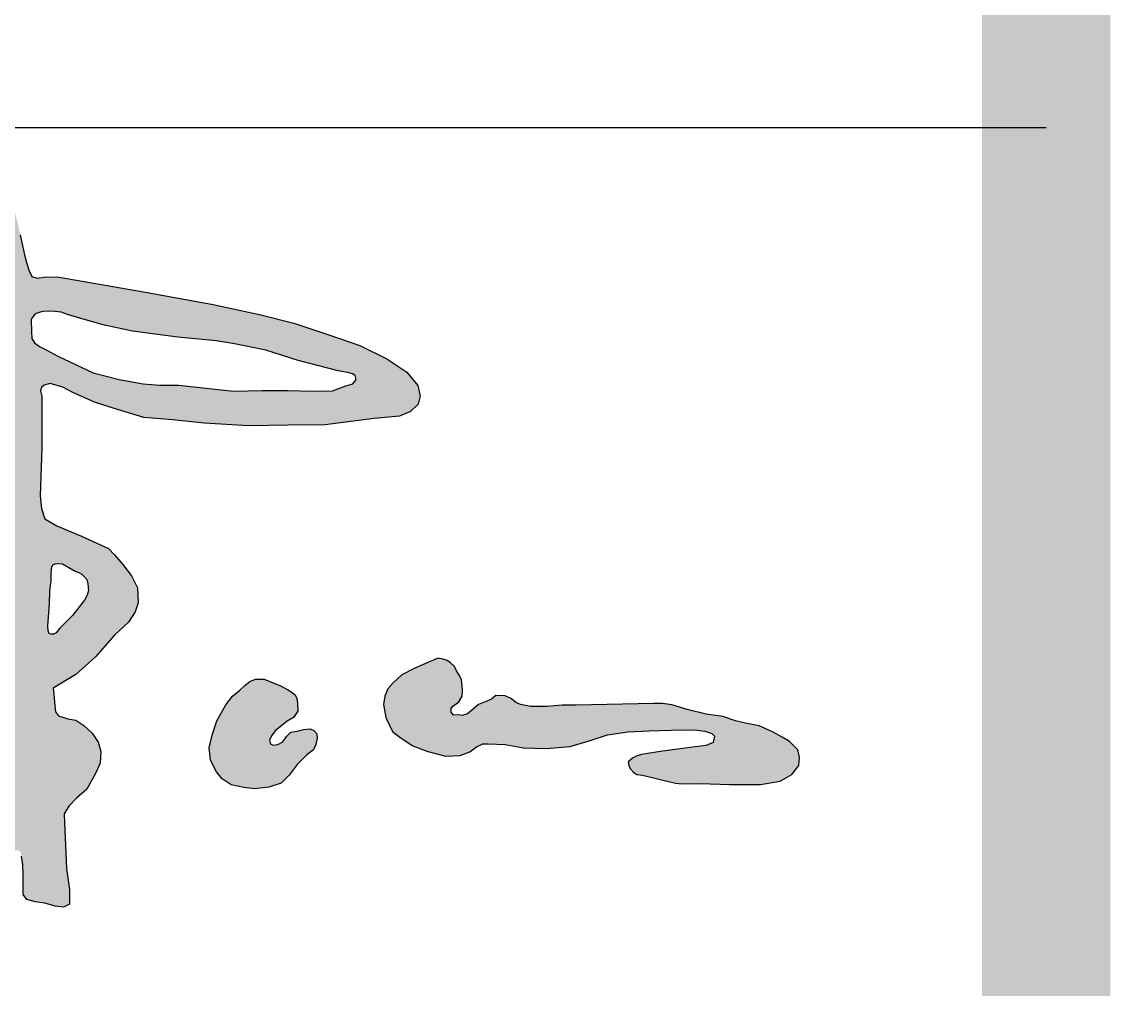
# Model space of a CAD drawing. Extents: x 1162612 to 1711260, y -157368 to 197905.
# Drawn here: x 1690946 to 1692218, y -64492 to -63361 of the extents above; entities that cross this region are included whole.
import ezdxf

# ---------------------------------------------------------------- set-up
doc = ezdxf.new("R2010")
doc.units = 0
doc.header["$LTSCALE"] = 1000
doc.header["$MEASUREMENT"] = 0
doc.layers.get('0').update_dxf_attribs({"linetype": 'CONTINUOUS'})
doc.layers.add('PUB_TITLE', color=4, linetype='CONTINUOUS')

msp = doc.modelspace()

# ---------------------------------------------------------------- hatches: boundary and pattern name
h = msp.add_hatch(color=7)
h.paths.add_polyline_path([(1690969.2, -63799.2), (1690968, -63792.6), (1690969, -63788.8), (1690972.2, -63786), (1690979.2, -63784.4), (1690994.1, -63788.4), (1691005.7, -63794.8), (1691030.9, -63806.2), (1691057.8, -63814.7), (1691088.6, -63823.9), (1691122.4, -63826.7), (1691159, -63830.7), (1691211, -63833.6), (1691257.9, -63833), (1691300.7, -63832.4), (1691357.9, -63825.2), (1691387.3, -63822.5), (1691400.4, -63817.1), (1691409.5, -63808.5), (1691411.7, -63799), (1691409, -63786.4), (1691395.9, -63771), (1691372.5, -63755.3), (1691341, -63739.8), (1691302.4, -63726.4), (1691263.8, -63713.5), (1691225.2, -63703.9), (1691169.8, -63691.7), (1691090.6, -63677.4), (1690989.8, -63660.1), (1690974.3, -63659.5), (1690963.8, -63661.1), (1690957.7, -63659.2), (1690954.6, -63652.4), (1690951.4, -63642.9), (1690949.2, -63633.9), (1690944.2, -63610.4), (1690937.9, -63583.3), (1690929.3, -63562.1), (1690918, -63544.9), (1690904.8, -63535), (1690888.6, -63528.7), (1690873.6, -63533.6), (1690862.8, -63553.1), (1690861.4, -63578.8), (1690862.9, -63612.5), (1690866.4, -63631.1), (1690873.2, -63646.8), (1690869.5, -63651.9), (1690831.9, -63650.9), (1690794.3, -63650.4), (1690721.9, -63649.4), (1690696.5, -63653), (1690663.5, -63659.6), (1690628.4, -63665.7), (1690586.7, -63675.8), (1690547, -63684), (1690515.5, -63689.6), (1690493.6, -63686.5), (1690487, -63686.5), (1690477.4, -63692.1), (1690474.3, -63707.3), (1690480.5, -63731.4), (1690493.7, -63744.1), (1690509, -63750.7), (1690516.6, -63756.8), (1690524.2, -63771), (1690543, -63795.9), (1690565.9, -63821.8), (1690604.2, -63859.9), (1690617.5, -63871.9), (1690630.4, -63878), (1690648.9, -63879.6), (1690663.4, -63879.6), (1690675.8, -63874.3), (1690675.6, -63872.7), (1690675.4, -63871.5), (1690674.5, -63868.4), (1690672.5, -63864.9), (1690667.9, -63861.9), (1690658.4, -63858.3), (1690650.1, -63853.3), (1690635.9, -63843.9), (1690621.1, -63831.2), (1690605.9, -63813.9), (1690587.6, -63792.6), (1690576.4, -63779.9), (1690565.3, -63764.1), (1690558.2, -63749.9), (1690555.1, -63742.3), (1690555.1, -63736.1), (1690557.6, -63732.4), (1690570.7, -63725.5), (1690592.5, -63721.5), (1690619.9, -63713.5), (1690643.9, -63708.4), (1690679.9, -63702.1), (1690703.4, -63695.8), (1690728.7, -63697), (1690756.1, -63695.3), (1690783, -63694.7), (1690829.8, -63693), (1690852.7, -63691.9), (1690869.8, -63690.7), (1690885.3, -63694.1), (1690895.6, -63699.3), (1690901.9, -63708.4), (1690906.4, -63721.5), (1690909.9, -63738.7), (1690912.7, -63772.9), (1690915, -63803.8), (1690915.3, -63902), (1690915, -63920.1), (1690910.8, -63923.3), (1690899.1, -63921.7), (1690879, -63920.4), (1690867.6, -63918.8), (1690855.2, -63914.4), (1690850.1, -63911.2), (1690841.1, -63910), (1690793.1, -63910), (1690750.8, -63910.7), (1690712, -63911), (1690687.2, -63909.1), (1690671.9, -63907.5), (1690665.9, -63908.1), (1690662.7, -63911.3), (1690662.4, -63922.4), (1690662.7, -63935.1), (1690665.9, -63947.2), (1690668.7, -63955.1), (1690678, -63964.7), (1690687.8, -63972.6), (1690701.5, -63977.7), (1690717.4, -63983.4), (1690736.5, -63986.2), (1690745.8, -63985.5), (1690753.8, -63984.8), (1690758.2, -63983.7), (1690761.6, -63980), (1690763.9, -63973.7), (1690765.4, -63969.2), (1690767.6, -63966), (1690775.6, -63961.9), (1690813.8, -63963.9), (1690902, -63973), (1690909.9, -63973.6), (1690915.9, -63975.2), (1690921.1, -63979.7), (1690922.5, -63988.9), (1690923.1, -64030.6), (1690926.2, -64096.6), (1690925.9, -64106.4), (1690925.1, -64114.9), (1690920.5, -64119.8), (1690904.2, -64128.8), (1690877.5, -64143.2), (1690838.2, -64167.6), (1690777.4, -64203.4), (1690763.8, -64209.6), (1690752.3, -64214.6), (1690741.7, -64214.9), (1690730, -64215.3), (1690720.4, -64214.4), (1690714.1, -64215.1), (1690706.5, -64217.4), (1690623.4, -64266.1), (1690605.8, -64275.7), (1690596.5, -64282.7), (1690592, -64292.6), (1690592, -64303.6), (1690596.5, -64316.9), (1690599.9, -64323.4), (1690614, -64326.8), (1690631, -64327.4), (1690638.1, -64326.3), (1690649.7, -64321.3), (1690671.5, -64307), (1690707.1, -64288.6), (1690736.9, -64278.7), (1690762.7, -64269.7), (1690784.8, -64258.4), (1690808.4, -64248), (1690846.9, -64233.6), (1690881.2, -64221.8), (1690902.5, -64211.9), (1690912.4, -64209.6), (1690925.5, -64206), (1690933.2, -64208.3), (1690934.6, -64219.6), (1690936.8, -64236.7), (1690935.5, -64252.1), (1690934.1, -64262), (1690926.9, -64271.5), (1690912.9, -64285.5), (1690891.2, -64303.1), (1690870.2, -64321.7), (1690867.5, -64326.7), (1690866.5, -64339), (1690865, -64348.8), (1690870.7, -64359.9), (1690879, -64365.4), (1690889.1, -64367.4), (1690897.7, -64368.7), (1690905.2, -64367.7), (1690911.7, -64366.9), (1690918.5, -64364.4), (1690922.6, -64359.6), (1690925.8, -64356.1), (1690928.3, -64348.8), (1690928.3, -64344.5), (1690929.1, -64339.8), (1690930.6, -64335.5), (1690934.9, -64331.7), (1690936.9, -64330.5), (1690940.4, -64329.5), (1690944.4, -64331.5), (1690945.7, -64336.7), (1690947.2, -64346.8), (1690947.4, -64358.4), (1690947.7, -64374.5), (1690947.7, -64381.7), (1690951.7, -64387.4), (1690961.7, -64390.2), (1690972.8, -64391.7), (1690984.9, -64395.2), (1690994.6, -64396.3), (1691001.9, -64392.9), (1691001.9, -64375.6), (1690998.3, -64351), (1690995.8, -64297.5), (1690995.4, -64287.4), (1691001.1, -64278.2), (1691009.9, -64269), (1691022, -64258.5), (1691032.4, -64239.2), (1691037.7, -64227.9), (1691038.5, -64214.2), (1691035.3, -64203.4), (1691028.4, -64193), (1691018.6, -64183.9), (1691009.3, -64177.9), (1690999.8, -64176), (1690988.7, -64172.5), (1690985.5, -64168), (1690984.2, -64156.9), (1690983.3, -64147.1), (1690982.8, -64140.4), (1691009.2, -64124.4), (1691032.3, -64103.8), (1691054.4, -64078.2), (1691070.5, -64063), (1691078.5, -64051.3), (1691082.1, -64040.5), (1691081.3, -64023.1), (1691074.1, -64009), (1691064, -63995.8), (1691054.4, -63984.5), (1691047.2, -63976.9), (1691015.7, -63962.8), (1690986.8, -63950.6), (1690972.8, -63942.4), (1690968.9, -63930.3), (1690967.6, -63915.5), (1690969.2, -63859.4)])
h.paths.add_polyline_path([(1690987.9, -63752.4), (1690975.4, -63745.4), (1690966.8, -63741.1), (1690960.8, -63736.8), (1690957.8, -63731.6), (1690957.3, -63724), (1690957, -63708.9), (1690958.6, -63707), (1690960, -63704.7), (1690962.8, -63702.4), (1690967.3, -63701), (1690971.5, -63700.1), (1690978.9, -63699.7), (1690984.8, -63699.9), (1690991.9, -63701), (1690999.5, -63703.4), (1691017.8, -63709), (1691042.8, -63716.1), (1691075.3, -63723.2), (1691128.4, -63730), (1691173, -63734.5), (1691194.7, -63738), (1691231.3, -63745.4), (1691269, -63757.4), (1691315.7, -63769.3), (1691326.9, -63771.3), (1691332.7, -63773.1), (1691335.6, -63774.9), (1691336.3, -63777.8), (1691336.5, -63780.2), (1691333.1, -63784.5), (1691324.9, -63786.9), (1691309.1, -63792.8), (1691287.3, -63793.1), (1691256.5, -63792.4), (1691226.9, -63792.4), (1691193.5, -63793.1), (1691129.7, -63786), (1691107.2, -63786), (1691087.9, -63784.7), (1691059.7, -63779.6), (1691029.5, -63771.8)], flags=16)
h.paths.add_polyline_path([(1690984.9, -63995.1), (1690988.4, -63994.5), (1690993.5, -63995.1), (1691008.5, -64003.5), (1691014.5, -64006), (1691018.6, -64009.3), (1691021.8, -64013.3), (1691023.3, -64018.3), (1691024.1, -64026.1), (1691022.3, -64031.6), (1691019.1, -64037.4), (1691013.3, -64045), (1691005.2, -64055.5), (1690997.4, -64063.3), (1690990.4, -64070.3), (1690986.1, -64075.6), (1690983.1, -64077.4), (1690979.8, -64077.3), (1690978.1, -64076.3), (1690976.7, -64073.4), (1690976.5, -64067.4), (1690978.2, -64042.1), (1690978.9, -64027.1), (1690979.5, -64020.4), (1690980.3, -64015.6), (1690980.3, -64005.6), (1690980.9, -63998.5), (1690982.1, -63996.1)], flags=16)
h = msp.add_hatch(color=7)
h.paths.add_polyline_path([(1691279, -64218.4), (1691286.9, -64212.5), (1691289.7, -64206.3), (1691291.4, -64198.6), (1691290.9, -64193.8), (1691287.5, -64189.9), (1691283, -64187.9), (1691275.3, -64188.7), (1691267.4, -64190.7), (1691260.3, -64191.9), (1691255.5, -64196.9), (1691251, -64202.9), (1691245.1, -64206), (1691240, -64207.1), (1691236.6, -64205.4), (1691235.4, -64201.2), (1691237.7, -64196.1), (1691242, -64190.4), (1691256.1, -64178.8), (1691263.7, -64174.5), (1691268.6, -64167.3), (1691268.4, -64157.9), (1691267.3, -64151.9), (1691265.3, -64147.9), (1691257.5, -64142.3), (1691248.3, -64137.8), (1691237.8, -64133.3), (1691229.1, -64129.8), (1691219, -64129.8), (1691212.5, -64132.7), (1691206.6, -64137.3), (1691200.7, -64142.7), (1691192.2, -64149.7), (1691184.3, -64159.9), (1691173.8, -64178.5), (1691168.4, -64195.3), (1691165, -64210), (1691166.7, -64224.4), (1691173.5, -64238), (1691180.3, -64246.4), (1691190.8, -64253.2), (1691205.5, -64256.3), (1691218.2, -64258), (1691234.9, -64256), (1691249, -64251.2), (1691258.4, -64242.2), (1691267.7, -64229.5)])
h.paths.add_polyline_path([(1691808, -64184.4), (1691793.5, -64181.6), (1691780.2, -64178.4), (1691765.4, -64173.6), (1691746.1, -64170.8), (1691723.6, -64165.1), (1691705.9, -64159.9), (1691695, -64158.3), (1691684.6, -64158.3), (1691594, -64160.4), (1691577.8, -64160.4), (1691559.7, -64161.6), (1691540.5, -64161.9), (1691528.9, -64159.3), (1691523.3, -64157.1), (1691518.5, -64152.8), (1691511.1, -64149.4), (1691500, -64149.1), (1691495, -64153.1), (1691487.6, -64156.2), (1691479.7, -64159.3), (1691473.5, -64164.7), (1691467.1, -64170.3), (1691460.9, -64172.3), (1691456.3, -64171.7), (1691450.8, -64171.8), (1691448, -64168.2), (1691447.8, -64164.3), (1691450, -64161.2), (1691453.9, -64158.8), (1691456.7, -64156.3), (1691460.7, -64149.6), (1691461.2, -64142.9), (1691460.9, -64137.9), (1691460, -64130.5), (1691457.7, -64125.6), (1691454.1, -64119.9), (1691451.7, -64115.1), (1691447.2, -64110.7), (1691443.2, -64108.1), (1691438.6, -64106.5), (1691432.2, -64105.4), (1691429.6, -64106.3), (1691427.1, -64107.6), (1691424, -64108.6), (1691404.7, -64117.5), (1691390.3, -64124.7), (1691379.8, -64134.3), (1691373.8, -64141.2), (1691370.2, -64149.6), (1691368.6, -64159.6), (1691371.4, -64174.5), (1691379.4, -64191), (1691388.3, -64198.2), (1691403.1, -64207.8), (1691420.8, -64214.3), (1691441.7, -64219.9), (1691458.6, -64219.1), (1691469.9, -64214.7), (1691477.5, -64209), (1691484.8, -64205.4), (1691491.2, -64205.4), (1691510.9, -64206.2), (1691532.3, -64210.2), (1691559, -64210.7), (1691586.9, -64208.7), (1691609.4, -64201.8), (1691630.6, -64194.7), (1691654.4, -64191.5), (1691679.5, -64190.2), (1691705.2, -64189.6), (1691732.2, -64189.1), (1691744.6, -64190.7), (1691752.6, -64193.2), (1691755.7, -64196.4), (1691754.2, -64204), (1691746.1, -64207.3), (1691733.2, -64208.9), (1691715.7, -64211.4), (1691694.9, -64213.8), (1691670.5, -64217.7), (1691664, -64219.9), (1691659.9, -64222.2), (1691655, -64226.3), (1691655.4, -64230.8), (1691657, -64234.2), (1691660.5, -64238.2), (1691664.9, -64241.2), (1691671.5, -64241.9), (1691710, -64251.3), (1691717.9, -64252.3), (1691739.2, -64251.9), (1691773.4, -64253.1), (1691809.6, -64253.1), (1691832.5, -64249.1), (1691846.2, -64241.4), (1691854.2, -64230.6), (1691855, -64220.9), (1691853, -64212.5), (1691843.4, -64202.5), (1691834.9, -64197.7), (1691823.7, -64191.2)])

# ---------------------------------------------------------------- linework, layer by layer
msp.add_lwpolyline([(1690944.2, -63610.4), (1690949.2, -63633.9), (1690951.4, -63642.9), (1690954.6, -63652.4), (1690957.7, -63659.2), (1690963.8, -63661.1), (1690974.3, -63659.5), (1690989.8, -63660.1), (1691090.6, -63677.4), (1691169.8, -63691.7), (1691225.2, -63703.9), (1691263.8, -63713.5), (1691302.4, -63726.4), (1691341, -63739.8), (1691372.5, -63755.3), (1691395.9, -63771), (1691409, -63786.4), (1691411.7, -63799), (1691409.5, -63808.5), (1691400.4, -63817.1), (1691387.3, -63822.5), (1691357.9, -63825.2), (1691300.7, -63832.4), (1691257.9, -63833), (1691211, -63833.6), (1691159, -63830.7), (1691122.4, -63826.7), (1691088.6, -63823.9), (1691057.8, -63814.7), (1691030.9, -63806.2), (1691005.7, -63794.8), (1690994.1, -63788.4), (1690979.2, -63784.4), (1690972.2, -63786), (1690969, -63788.8), (1690968, -63792.6), (1690969.2, -63799.2), (1690969.2, -63859.4), (1690967.6, -63915.5), (1690968.9, -63930.3), (1690972.8, -63942.4), (1690986.8, -63950.6), (1691015.7, -63962.8), (1691047.2, -63976.9), (1691054.4, -63984.5), (1691064, -63995.8), (1691074.1, -64009), (1691081.3, -64023.1), (1691082.1, -64040.5), (1691078.5, -64051.3), (1691070.5, -64063), (1691054.4, -64078.2), (1691032.3, -64103.8), (1691009.2, -64124.4), (1690982.8, -64140.4), (1690983.3, -64147.1), (1690984.2, -64156.9), (1690985.5, -64168), (1690988.7, -64172.5), (1690999.8, -64176), (1691009.3, -64177.9), (1691018.6, -64183.9), (1691028.4, -64193), (1691035.3, -64203.4), (1691038.5, -64214.2), (1691037.7, -64227.9), (1691032.4, -64239.2), (1691022, -64258.5), (1691009.9, -64269), (1691001.1, -64278.2), (1690995.4, -64287.4), (1690995.8, -64297.5), (1690998.3, -64351), (1691001.9, -64375.6), (1691001.9, -64392.9), (1690994.6, -64396.3), (1690984.9, -64395.2), (1690972.8, -64391.7), (1690961.7, -64390.2), (1690951.7, -64387.4), (1690947.7, -64381.7), (1690947.7, -64374.5), (1690947.4, -64358.4), (1690947.2, -64346.8), (1690945.7, -64336.7)])
for points in [[(1690957, -63708.9), (1690957.3, -63724), (1690957.8, -63731.6), (1690960.8, -63736.8), (1690966.8, -63741.1), (1690975.4, -63745.4), (1690987.9, -63752.4), (1691029.5, -63771.8), (1691059.7, -63779.6), (1691087.9, -63784.7), (1691107.2, -63786), (1691129.7, -63786), (1691193.5, -63793.1), (1691226.9, -63792.4), (1691256.5, -63792.4), (1691287.3, -63793.1), (1691309.1, -63792.8), (1691324.9, -63786.9), (1691333.1, -63784.5), (1691336.5, -63780.2), (1691336.3, -63777.8), (1691335.6, -63774.9), (1691332.7, -63773.1), (1691326.9, -63771.3), (1691315.7, -63769.3), (1691269, -63757.4), (1691231.3, -63745.4), (1691194.7, -63738), (1691173, -63734.5), (1691128.4, -63730), (1691075.3, -63723.2), (1691042.8, -63716.1), (1691017.8, -63709), (1690999.5, -63703.4), (1690991.9, -63701), (1690984.8, -63699.9), (1690978.9, -63699.7), (1690971.5, -63700.1), (1690967.3, -63701), (1690962.8, -63702.4), (1690960, -63704.7), (1690958.6, -63707)], [(1690980.3, -64015.6), (1690980.3, -64005.6), (1690980.9, -63998.5), (1690982.1, -63996.1), (1690984.9, -63995.1), (1690988.4, -63994.5), (1690993.5, -63995.1), (1691008.5, -64003.5), (1691014.5, -64006), (1691018.6, -64009.3), (1691021.8, -64013.3), (1691023.3, -64018.3), (1691024.1, -64026.1), (1691022.3, -64031.6), (1691019.1, -64037.4), (1691013.3, -64045), (1691005.2, -64055.5), (1690997.4, -64063.3), (1690990.4, -64070.3), (1690986.1, -64075.6), (1690983.1, -64077.4), (1690979.8, -64077.3), (1690978.1, -64076.3), (1690976.7, -64073.4), (1690976.5, -64067.4), (1690978.2, -64042.1), (1690978.9, -64027.1), (1690979.5, -64020.4)], [(1691424, -64108.6), (1691404.7, -64117.5), (1691390.3, -64124.7), (1691379.8, -64134.3), (1691373.8, -64141.2), (1691370.2, -64149.6), (1691368.6, -64159.6), (1691371.4, -64174.5), (1691379.4, -64191), (1691388.3, -64198.2), (1691403.1, -64207.8), (1691420.8, -64214.3), (1691441.7, -64219.9), (1691458.6, -64219.1), (1691469.9, -64214.7), (1691477.5, -64209), (1691484.8, -64205.4), (1691491.2, -64205.4), (1691510.9, -64206.2), (1691532.3, -64210.2), (1691559, -64210.7), (1691586.9, -64208.7), (1691609.4, -64201.8), (1691630.6, -64194.7), (1691654.4, -64191.5), (1691679.5, -64190.2), (1691705.2, -64189.6), (1691732.2, -64189.1), (1691744.6, -64190.7), (1691752.6, -64193.2), (1691755.7, -64196.4), (1691754.2, -64204), (1691746.1, -64207.3), (1691733.2, -64208.9), (1691715.7, -64211.4), (1691694.9, -64213.8), (1691670.5, -64217.7), (1691664, -64219.9), (1691659.9, -64222.2), (1691655, -64226.3), (1691655.4, -64230.8), (1691657, -64234.2), (1691660.5, -64238.2), (1691664.9, -64241.2), (1691671.5, -64241.9), (1691710, -64251.3), (1691717.9, -64252.3), (1691739.2, -64251.9), (1691773.4, -64253.1), (1691809.6, -64253.1), (1691832.5, -64249.1), (1691846.2, -64241.4), (1691854.2, -64230.6), (1691855, -64220.9), (1691853, -64212.5), (1691843.4, -64202.5), (1691834.9, -64197.7), (1691823.7, -64191.2), (1691808, -64184.4), (1691793.5, -64181.6), (1691780.2, -64178.4), (1691765.4, -64173.6), (1691746.1, -64170.8), (1691723.6, -64165.1), (1691705.9, -64159.9), (1691695, -64158.3), (1691684.6, -64158.3), (1691594, -64160.4), (1691577.8, -64160.4), (1691559.7, -64161.6), (1691540.5, -64161.9), (1691528.9, -64159.3), (1691523.3, -64157.1), (1691518.5, -64152.8), (1691511.1, -64149.4), (1691500, -64149.1), (1691495, -64153.1), (1691487.6, -64156.2), (1691479.7, -64159.3), (1691473.5, -64164.7), (1691467.1, -64170.3), (1691460.9, -64172.3), (1691456.3, -64171.7), (1691450.8, -64171.8), (1691448, -64168.2), (1691447.8, -64164.3), (1691450, -64161.2), (1691453.9, -64158.8), (1691456.7, -64156.3), (1691460.7, -64149.6), (1691461.2, -64142.9), (1691460.9, -64137.9), (1691460, -64130.5), (1691457.7, -64125.6), (1691454.1, -64119.9), (1691451.7, -64115.1), (1691447.2, -64110.7), (1691443.2, -64108.1), (1691438.6, -64106.5), (1691432.2, -64105.4), (1691429.6, -64106.3), (1691427.1, -64107.6)], [(1691212.5, -64132.7), (1691219, -64129.8), (1691229.1, -64129.8), (1691237.8, -64133.3), (1691248.3, -64137.8), (1691257.5, -64142.3), (1691265.3, -64147.9), (1691267.3, -64151.9), (1691268.4, -64157.9), (1691268.6, -64167.3), (1691263.7, -64174.5), (1691256.1, -64178.8), (1691242, -64190.4), (1691237.7, -64196.1), (1691235.4, -64201.2), (1691236.6, -64205.4), (1691240, -64207.1), (1691245.1, -64206), (1691251, -64202.9), (1691255.5, -64196.9), (1691260.3, -64191.9), (1691267.4, -64190.7), (1691275.3, -64188.7), (1691283, -64187.9), (1691287.5, -64189.9), (1691290.9, -64193.8), (1691291.4, -64198.6), (1691289.7, -64206.3), (1691286.9, -64212.5), (1691279, -64218.4), (1691267.7, -64229.5), (1691258.4, -64242.2), (1691249, -64251.2), (1691234.9, -64256), (1691218.2, -64258), (1691205.5, -64256.3), (1691190.8, -64253.2), (1691180.3, -64246.4), (1691173.5, -64238), (1691166.7, -64224.4), (1691165, -64210), (1691168.4, -64195.3), (1691173.8, -64178.5), (1691184.3, -64159.9), (1691192.2, -64149.7), (1691200.7, -64142.7), (1691206.6, -64137.3)]]:
    msp.add_lwpolyline(points, close=True)
at = {"layer": 'PUB_TITLE', "color": 4}
msp.add_line((1686093.3, -63484.9), (1692143.3, -63484.9), dxfattribs=at)
at = {"layer": 'PUB_TITLE', "const_width": 150}
msp.add_lwpolyline([(1608293.3, -87975.4), (1692143.3, -87975.4), (1692143.3, -27975.4), (1608293.3, -27975.4)], close=True, dxfattribs=at)

doc.saveas('drawing.dxf')
